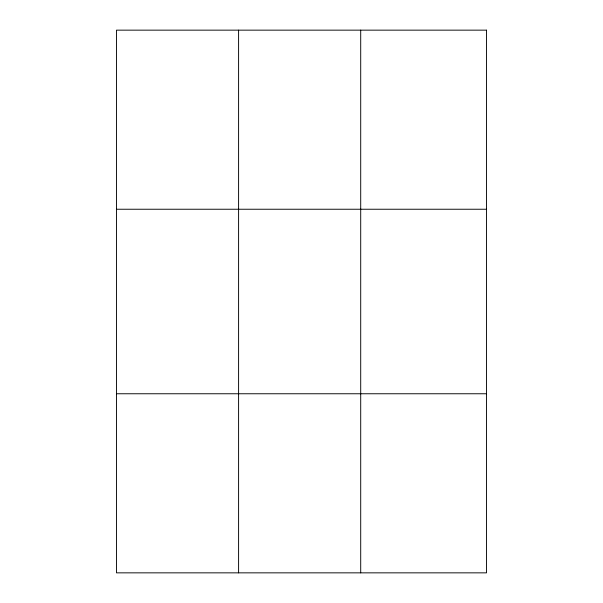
<?xml version="1.0" encoding="UTF-8"?>
<svg xmlns="http://www.w3.org/2000/svg" width="603" height="603" viewBox="0 0 603 603"><rect width="100%" height="100%" fill="white"/><g stroke="black" fill="none" stroke-linecap="round" stroke-linejoin="round"><path stroke-width="0.9" d="M238.592 30.15L238.592 572.85M360.707 30.15L360.707 572.85M116.477 209.241L486.523 209.241M116.477 393.759L486.523 393.759M486.523 30.15L486.523 572.85L116.477 572.85L116.477 30.15L486.523 30.15"/></g></svg>
